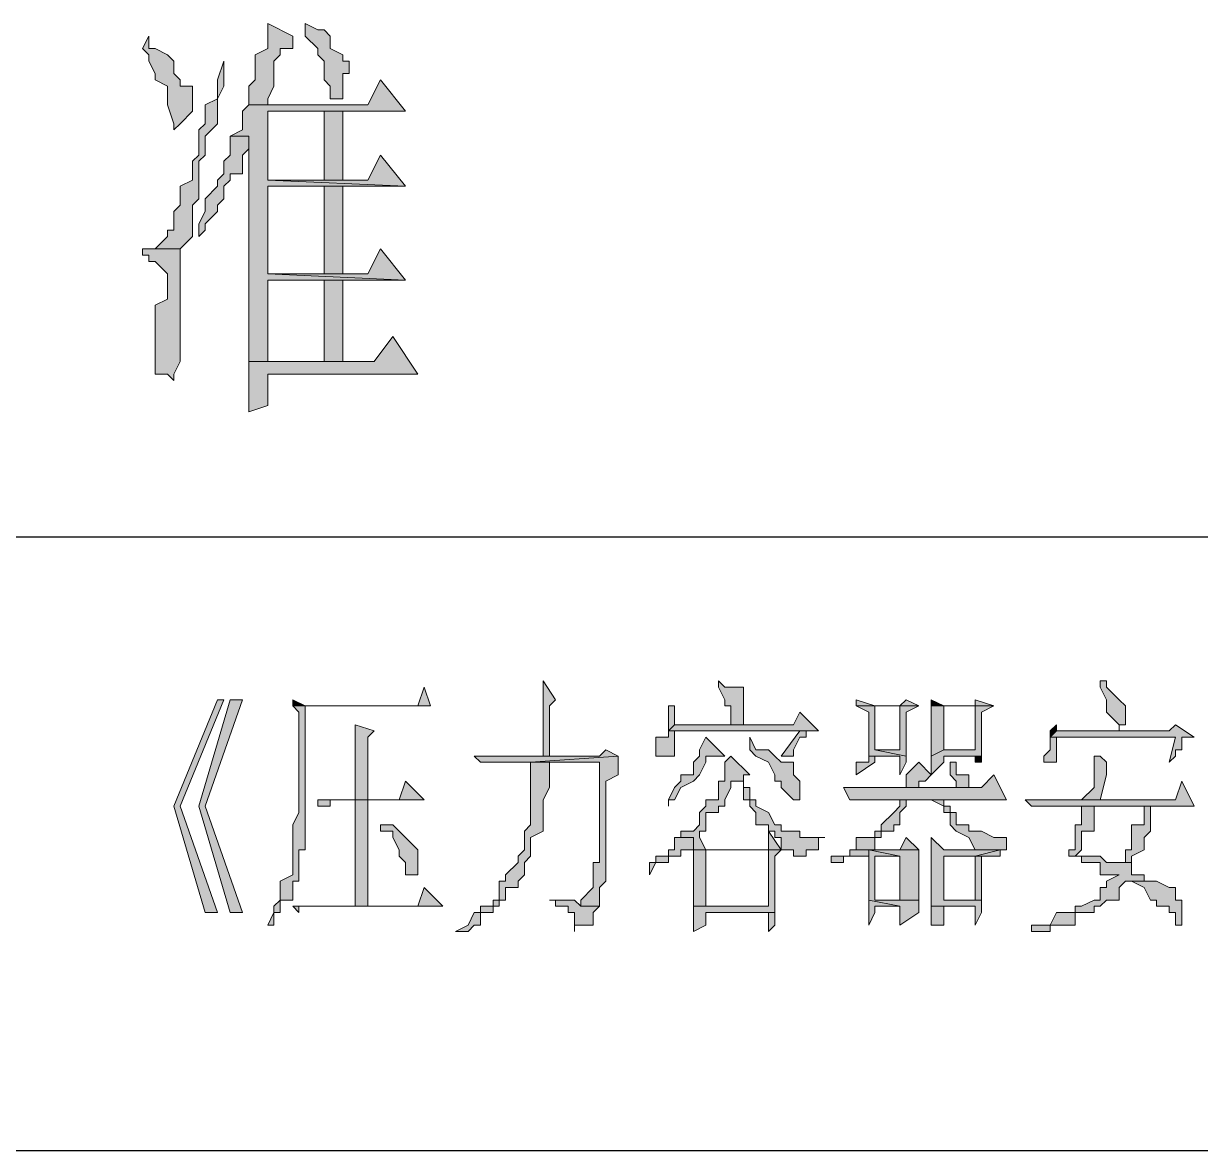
# Model space of a CAD drawing. Header units: millimetres. Extents: x 20 to 821, y 1 to 1134.
# Drawn here: x 705.78 to 739.62, y 1024.52 to 1056.92 of the extents above; entities that cross this region are included whole.
import ezdxf

# ---------------------------------------------------------------- set-up
doc = ezdxf.new("R2010")
doc.units = ezdxf.units.MM
doc.layers.add('1', color=7, linetype='Continuous')

msp = doc.modelspace()

# ---------------------------------------------------------------- hatches: boundary and pattern name
h = msp.add_hatch(color=0)
h.dxf.hatch_style = 2
h.paths.add_polyline_path([(712.8, 1056.921732), (712.8, 1056.201732), (712.44, 1056.021732), (712.44, 1055.301732), (712.26, 1055.121732), (712.26, 1054.581732), (712.8, 1054.581732), (712.8, 1054.761732), (712.98, 1055.121732), (712.98, 1055.841732), (713.16, 1056.021732), (713.16, 1056.201732), (713.52, 1056.201732), (713.52, 1056.561732)])
h = msp.add_hatch(color=0)
h.dxf.hatch_style = 2
h.paths.add_polyline_path([(713.88, 1056.921732), (713.88, 1056.561732), (714.24, 1056.201732), (714.24, 1056.021732), (714.42, 1055.841732), (714.42, 1055.301732), (714.6, 1055.121732), (714.6, 1054.761732), (714.96, 1054.761732), (714.96, 1055.481732), (715.14, 1055.481732), (715.14, 1055.841732), (714.96, 1055.841732), (714.96, 1056.021732), (714.6, 1056.201732), (714.6, 1056.561732), (714.42, 1056.741732), (714.24, 1056.741732)])
h = msp.add_hatch(color=0)
h.dxf.hatch_style = 2
h.paths.add_polyline_path([(709.38, 1056.561732), (709.2, 1056.201732), (709.38, 1056.021732), (709.38, 1055.841732), (709.56, 1055.481732), (709.56, 1055.301732), (709.92, 1055.121732), (709.92, 1054.581732), (710.1, 1054.041732), (710.1, 1053.861732), (710.28, 1054.041732), (710.64, 1054.401732), (710.64, 1055.121732), (710.28, 1055.121732), (710.28, 1055.301732), (710.1, 1055.481732), (710.1, 1055.841732), (709.92, 1056.021732), (709.56, 1056.201732), (709.38, 1056.201732)])
h = msp.add_hatch(color=0)
h.dxf.hatch_style = 2
h.paths.add_polyline_path([(711.54, 1055.841732), (711.36, 1055.301732), (711.36, 1054.761732), (711, 1054.581732), (711, 1054.041732), (710.82, 1053.861732), (710.82, 1053.141732), (710.64, 1052.961732), (710.64, 1052.421732), (710.28, 1052.241732), (710.28, 1051.701732), (710.1, 1051.521732), (710.1, 1050.981732), (709.92, 1050.981732), (709.92, 1050.801732), (709.56, 1050.441732), (709.38, 1050.441732), (710.28, 1050.441732), (710.64, 1050.801732), (710.64, 1051.701732), (710.82, 1051.881732), (710.82, 1052.961732), (711, 1053.141732), (711, 1053.681732), (711.36, 1054.041732), (711.36, 1054.761732), (711.54, 1055.121732)])
h = msp.add_hatch(color=0)
h.dxf.hatch_style = 2
h.paths.add_polyline_path([(716.04, 1055.301732), (715.68, 1054.581732), (712.26, 1054.581732), (712.08, 1054.401732), (712.08, 1053.861732), (711.72, 1053.681732), (712.26, 1053.681732), (712.26, 1048.101732), (712.26, 1047.201732), (714.96, 1047.201732), (712.8, 1047.201732), (712.8, 1049.541732), (716.76, 1049.541732), (712.8, 1049.721732), (712.8, 1052.241732), (714.42, 1052.241732), (716.76, 1052.241732), (712.8, 1052.421732), (712.8, 1054.401732), (714.42, 1054.401732), (716.76, 1054.401732)])
h = msp.add_hatch(color=0)
h.dxf.hatch_style = 2
h.paths.add_polyline_path([(714.42, 1052.421732), (714.96, 1052.421732), (714.96, 1054.401732), (714.42, 1054.401732)])
h = msp.add_hatch(color=0)
h.dxf.hatch_style = 2
h.paths.add_polyline_path([(711.72, 1053.681732), (711.72, 1053.141732), (711.54, 1052.961732), (711.54, 1052.601732), (711.36, 1052.421732), (711.36, 1052.241732), (711, 1051.881732), (711, 1051.521732), (710.82, 1051.161732), (710.82, 1050.801732), (711, 1050.981732), (711, 1051.161732), (711.36, 1051.521732), (711.36, 1051.701732), (711.54, 1051.881732), (711.54, 1052.241732), (711.72, 1052.421732), (711.72, 1052.601732), (712.08, 1052.601732), (712.08, 1053.141732), (712.26, 1053.321732), (712.26, 1053.681732)])
h = msp.add_hatch(color=0)
h.dxf.hatch_style = 2
h.paths.add_polyline_path([(716.04, 1053.141732), (715.68, 1052.421732), (712.8, 1052.421732), (716.76, 1052.241732)])
h = msp.add_hatch(color=0)
h.dxf.hatch_style = 2
h.paths.add_polyline_path([(714.42, 1049.721732), (714.96, 1049.721732), (714.96, 1052.241732), (714.42, 1052.241732)])
h = msp.add_hatch(color=0)
h.dxf.hatch_style = 2
h.paths.add_polyline_path([(709.2, 1050.441732), (709.2, 1050.261732), (709.38, 1050.261732), (709.38, 1050.081732), (709.56, 1050.081732), (709.92, 1049.721732), (709.92, 1049.001732), (709.56, 1048.821732), (709.56, 1046.841732), (709.92, 1046.841732), (710.1, 1046.661732), (710.1, 1046.841732), (710.28, 1047.201732), (710.28, 1047.561732), (710.28, 1047.921732), (710.28, 1050.441732), (709.38, 1050.441732)])
h = msp.add_hatch(color=0)
h.dxf.hatch_style = 2
h.paths.add_polyline_path([(716.04, 1050.441732), (715.68, 1049.721732), (712.8, 1049.721732), (716.76, 1049.541732)])
h = msp.add_hatch(color=0)
h.dxf.hatch_style = 2
h.paths.add_polyline_path([(714.96, 1049.541732), (714.42, 1049.541732), (714.42, 1047.201732), (712.8, 1047.201732), (714.96, 1047.201732)])
h = msp.add_hatch(color=0)
h.dxf.hatch_style = 2
h.paths.add_polyline_path([(716.4, 1047.921732), (715.86, 1047.201732), (712.26, 1047.201732), (712.26, 1046.841732), (712.26, 1045.761732), (712.8, 1045.941732), (712.8, 1046.841732), (717.12, 1046.841732)])
h = msp.add_hatch(color=0)
h.dxf.hatch_style = 2
h.paths.add_polyline_path([(720.72, 1038.021732), (720.72, 1035.861732), (720.9, 1035.861732), (720.9, 1037.301732), (721.08, 1037.481732)])
h = msp.add_hatch(color=0)
h.dxf.hatch_style = 2
h.paths.add_polyline_path([(725.76, 1038.021732), (725.76, 1037.841732), (725.94, 1037.481732), (725.94, 1037.301732), (726.12, 1037.301732), (726.12, 1036.761732), (726.48, 1036.761732), (726.48, 1037.841732), (726.12, 1037.841732), (725.94, 1037.841732)])
h = msp.add_hatch(color=0)
h.dxf.hatch_style = 2
h.paths.add_polyline_path([(736.74, 1038.021732), (736.74, 1037.841732), (736.92, 1037.481732), (736.92, 1037.121732), (737.28, 1036.761732), (737.28, 1036.581732), (737.28, 1036.761732), (737.46, 1036.761732), (737.46, 1037.121732), (737.46, 1037.301732), (737.28, 1037.481732), (736.92, 1037.841732), (736.92, 1038.021732)])
h = msp.add_hatch(color=0)
h.dxf.hatch_style = 2
h.paths.add_polyline_path([(717.3, 1037.841732), (717.12, 1037.301732), (713.52, 1037.301732), (713.7, 1037.121732), (713.7, 1034.241732), (713.52, 1033.881732), (713.52, 1032.441732), (713.16, 1032.261732), (713.16, 1031.721732), (712.98, 1031.541732), (712.98, 1031.361732), (712.8, 1031.001732), (712.98, 1031.001732), (712.98, 1031.361732), (713.16, 1031.361732), (713.16, 1031.541732), (713.16, 1031.721732), (713.52, 1031.721732), (713.52, 1032.261732), (713.7, 1032.261732), (713.7, 1033.161732), (713.88, 1033.161732), (713.88, 1037.301732), (717.48, 1037.301732)])
h = msp.add_hatch(color=0)
h.dxf.hatch_style = 2
h.paths.add_polyline_path([(711.36, 1037.481732), (710.1, 1034.421732), (711, 1031.361732), (711.36, 1031.361732), (710.28, 1034.421732), (711.54, 1037.481732)])
h = msp.add_hatch(color=0)
h.dxf.hatch_style = 2
h.paths.add_polyline_path([(711.72, 1037.481732), (710.82, 1034.421732), (711.72, 1031.361732), (712.08, 1031.361732), (711, 1034.421732), (712.08, 1037.481732)])
h = msp.add_hatch(color=0)
h.dxf.hatch_style = 2
h.paths.add_polyline_path([(713.52, 1037.481732), (713.52, 1037.301732), (713.88, 1037.301732)])
h = msp.add_hatch(color=0)
h.dxf.hatch_style = 2
h.paths.add_polyline_path([(724.5, 1037.301732), (724.32, 1037.301732), (724.32, 1037.121732), (724.32, 1036.581732), (724.5, 1036.761732)])
h = msp.add_hatch(color=0)
h.dxf.hatch_style = 2
h.paths.add_polyline_path([(731.16, 1037.481732), (730.98, 1037.301732), (729.72, 1037.301732), (730.08, 1037.121732), (730.08, 1035.861732), (730.98, 1035.861732), (730.98, 1035.321732), (731.16, 1035.681732), (731.16, 1035.861732), (730.26, 1036.041732), (730.26, 1037.301732), (730.98, 1037.301732), (731.52, 1037.301732)])
h = msp.add_hatch(color=0)
h.dxf.hatch_style = 2
h.paths.add_polyline_path([(729.72, 1037.481732), (729.72, 1037.301732), (730.26, 1037.301732)])
h = msp.add_hatch(color=0)
h.dxf.hatch_style = 2
h.paths.add_polyline_path([(731.52, 1037.301732), (730.98, 1037.301732), (730.98, 1036.041732), (730.26, 1036.041732), (731.16, 1035.861732), (731.16, 1037.121732)])
h = msp.add_hatch(color=0)
h.dxf.hatch_style = 2
h.paths.add_polyline_path([(733.14, 1037.481732), (733.14, 1037.301732), (732.24, 1037.301732), (731.88, 1037.301732), (731.88, 1037.121732), (731.88, 1035.861732), (732.24, 1036.041732), (732.24, 1037.301732), (733.14, 1037.301732), (733.68, 1037.301732)])
h = msp.add_hatch(color=0)
h.dxf.hatch_style = 2
h.paths.add_polyline_path([(731.88, 1037.481732), (731.88, 1037.301732), (732.24, 1037.301732)])
h = msp.add_hatch(color=0)
h.dxf.hatch_style = 2
h.paths.add_polyline_path([(733.68, 1037.301732), (733.14, 1037.301732), (733.14, 1036.041732), (732.24, 1036.041732), (731.88, 1035.861732), (731.88, 1035.321732), (732.24, 1035.681732), (732.24, 1035.861732), (733.14, 1035.861732), (733.32, 1035.861732), (733.32, 1036.041732), (733.32, 1037.121732)])
h = msp.add_hatch(color=0)
h.dxf.hatch_style = 2
h.paths.add_polyline_path([(728.1, 1037.121732), (727.92, 1036.761732), (724.5, 1036.761732), (724.32, 1036.581732), (728.64, 1036.581732)])
h = msp.add_hatch(color=0)
h.dxf.hatch_style = 2
h.paths.add_polyline_path([(715.32, 1036.761732), (715.32, 1034.601732), (715.68, 1034.601732), (715.68, 1036.401732), (715.86, 1036.581732)])
h = msp.add_hatch(color=0)
h.dxf.hatch_style = 2
h.paths.add_polyline_path([(724.32, 1036.581732), (724.32, 1036.401732), (723.96, 1036.401732), (723.96, 1035.861732), (724.32, 1035.861732), (724.5, 1035.861732), (724.5, 1036.041732), (724.5, 1036.581732), (728.1, 1036.581732)])
h = msp.add_hatch(color=0)
h.dxf.hatch_style = 2
h.paths.add_polyline_path([(728.1, 1036.581732), (727.56, 1035.861732), (727.92, 1035.861732), (727.92, 1036.041732), (728.1, 1036.401732), (728.28, 1036.401732), (728.28, 1036.581732), (728.64, 1036.581732)])
h = msp.add_hatch(color=0)
h.dxf.hatch_style = 2
h.paths.add_polyline_path([(738.9, 1036.761732), (738.72, 1036.581732), (735.48, 1036.581732), (735.3, 1036.401732), (738.9, 1036.401732), (738.72, 1035.681732), (738.9, 1035.861732), (738.9, 1036.041732), (739.08, 1036.041732), (739.08, 1036.401732), (739.44, 1036.401732)])
h = msp.add_hatch(color=0)
h.dxf.hatch_style = 2
h.paths.add_polyline_path([(735.48, 1036.761732), (735.3, 1036.581732), (735.3, 1036.401732), (735.48, 1036.581732)])
h = msp.add_hatch(color=0)
h.dxf.hatch_style = 2
h.paths.add_polyline_path([(725.4, 1036.401732), (725.22, 1036.041732), (725.22, 1035.861732), (725.04, 1035.681732), (725.04, 1035.321732), (724.68, 1035.321732), (724.68, 1035.141732), (724.5, 1034.961732), (724.32, 1034.601732), (724.32, 1034.421732), (724.32, 1034.601732), (724.5, 1034.601732), (724.68, 1034.961732), (725.04, 1035.141732), (725.22, 1035.321732), (725.4, 1035.681732), (725.4, 1035.861732), (725.76, 1035.861732), (725.94, 1035.861732)])
h = msp.add_hatch(color=0)
h.dxf.hatch_style = 2
h.paths.add_polyline_path([(726.66, 1036.401732), (726.66, 1036.041732), (726.84, 1035.861732), (727.2, 1035.681732), (727.38, 1035.321732), (727.38, 1035.141732), (727.56, 1035.141732), (727.56, 1034.961732), (727.92, 1034.601732), (728.1, 1034.601732), (728.1, 1034.961732), (728.1, 1035.141732), (727.92, 1035.321732), (727.92, 1035.681732), (727.56, 1035.681732), (727.38, 1035.861732), (727.2, 1036.041732), (726.84, 1036.041732)])
h = msp.add_hatch(color=0)
h.dxf.hatch_style = 2
h.paths.add_polyline_path([(735.3, 1036.401732), (735.3, 1036.041732), (735.12, 1035.861732), (735.12, 1035.681732), (735.3, 1035.681732), (735.48, 1035.681732), (735.48, 1035.861732), (735.48, 1036.401732), (738.9, 1036.401732)])
h = msp.add_hatch(color=0)
h.dxf.hatch_style = 2
h.paths.add_polyline_path([(722.52, 1036.041732), (722.34, 1035.861732), (718.74, 1035.861732), (718.92, 1035.681732), (720.36, 1035.681732), (722.88, 1035.861732)])
h = msp.add_hatch(color=0)
h.dxf.hatch_style = 2
h.paths.add_polyline_path([(722.88, 1035.861732), (720.36, 1035.681732), (722.34, 1035.681732), (722.34, 1035.321732), (722.34, 1032.801732), (722.16, 1032.801732), (722.16, 1032.081732), (721.8, 1031.721732), (721.8, 1031.541732), (722.34, 1031.541732), (722.34, 1032.081732), (722.52, 1032.261732), (722.52, 1035.141732), (722.88, 1035.321732)])
h = msp.add_hatch(color=0)
h.dxf.hatch_style = 2
h.paths.add_polyline_path([(726.12, 1035.861732), (725.94, 1035.681732), (725.94, 1035.141732), (725.76, 1035.141732), (725.76, 1034.601732), (725.4, 1034.601732), (725.4, 1034.421732), (725.22, 1034.241732), (725.22, 1033.881732), (725.04, 1033.701732), (724.68, 1033.701732), (724.68, 1033.521732), (725.04, 1033.521732), (725.04, 1033.161732), (725.4, 1033.161732), (725.22, 1033.521732), (725.22, 1033.701732), (725.4, 1033.701732), (725.4, 1033.881732), (725.4, 1034.241732), (725.76, 1034.241732), (725.76, 1034.421732), (725.94, 1034.421732), (725.94, 1034.601732), (726.12, 1034.961732), (726.12, 1035.141732), (726.48, 1035.141732), (726.48, 1035.321732), (726.66, 1035.321732)])
h = msp.add_hatch(color=0)
h.dxf.hatch_style = 2
h.paths.add_polyline_path([(730.08, 1035.861732), (730.08, 1035.681732), (729.72, 1035.681732), (729.72, 1035.321732), (730.26, 1035.681732), (730.26, 1035.861732), (730.98, 1035.861732)])
h = msp.add_hatch(color=0)
h.dxf.hatch_style = 2
h.paths.add_polyline_path([(733.32, 1035.861732), (733.14, 1035.861732), (733.14, 1035.681732), (733.32, 1035.681732)])
h = msp.add_hatch(color=0)
h.dxf.hatch_style = 2
h.paths.add_polyline_path([(736.74, 1035.861732), (736.56, 1035.861732), (736.56, 1035.681732), (736.56, 1034.961732), (736.2, 1034.601732), (736.74, 1034.601732), (736.92, 1035.321732), (736.92, 1035.681732)])
h = msp.add_hatch(color=0)
h.dxf.hatch_style = 2
h.paths.add_polyline_path([(720.36, 1035.681732), (720.36, 1033.881732), (720.18, 1033.701732), (720.18, 1033.161732), (720, 1032.981732), (720, 1032.801732), (719.64, 1032.441732), (719.64, 1032.261732), (719.46, 1032.261732), (719.46, 1031.721732), (719.28, 1031.721732), (719.28, 1031.541732), (718.92, 1031.541732), (718.92, 1031.361732), (718.74, 1031.361732), (718.56, 1031.001732), (718.2, 1030.821732), (718.56, 1030.821732), (718.74, 1031.001732), (718.92, 1031.001732), (718.92, 1031.361732), (719.28, 1031.361732), (719.28, 1031.541732), (719.46, 1031.541732), (719.46, 1031.721732), (719.64, 1031.721732), (719.64, 1032.081732), (720, 1032.081732), (720, 1032.261732), (720.18, 1032.441732), (720.18, 1032.801732), (720.36, 1032.981732), (720.36, 1033.521732), (720.72, 1033.701732), (720.72, 1034.601732), (720.9, 1034.961732), (720.9, 1035.681732), (722.34, 1035.681732)])
h = msp.add_hatch(color=0)
h.dxf.hatch_style = 2
h.paths.add_polyline_path([(731.52, 1035.681732), (731.16, 1035.321732), (731.16, 1034.961732), (730.98, 1034.961732), (731.52, 1034.961732), (731.52, 1035.141732), (731.7, 1035.141732), (731.88, 1035.321732)])
h = msp.add_hatch(color=0)
h.dxf.hatch_style = 2
h.paths.add_polyline_path([(732.42, 1035.681732), (732.42, 1035.321732), (732.6, 1035.141732), (732.6, 1034.961732), (732.96, 1034.961732), (732.96, 1035.321732), (732.6, 1035.321732), (732.6, 1035.681732)])
h = msp.add_hatch(color=0)
h.dxf.hatch_style = 2
h.paths.add_polyline_path([(733.68, 1035.321732), (733.32, 1034.961732), (729.36, 1034.961732), (729.54, 1034.601732), (734.04, 1034.601732)])
h = msp.add_hatch(color=0)
h.dxf.hatch_style = 2
h.paths.add_polyline_path([(716.76, 1035.141732), (716.58, 1034.601732), (714.24, 1034.601732), (714.24, 1034.421732), (714.6, 1034.421732), (714.6, 1034.601732), (717.3, 1034.601732)])
h = msp.add_hatch(color=0)
h.dxf.hatch_style = 2
h.paths.add_polyline_path([(726.48, 1035.141732), (726.12, 1035.141732), (726.48, 1035.141732), (726.48, 1034.601732), (726.66, 1034.601732), (726.66, 1034.421732), (726.84, 1034.241732), (726.84, 1033.881732), (727.2, 1033.881732), (727.2, 1033.701732), (727.38, 1033.701732), (727.38, 1033.521732), (727.56, 1033.521732), (727.56, 1033.161732), (727.92, 1033.161732), (727.92, 1032.981732), (728.1, 1032.981732), (728.28, 1032.981732), (728.28, 1033.161732), (728.64, 1033.161732), (728.64, 1033.521732), (728.82, 1033.521732), (728.64, 1033.521732), (728.1, 1033.521732), (728.1, 1033.701732), (727.56, 1033.701732), (727.56, 1033.881732), (727.38, 1033.881732), (727.2, 1034.241732), (726.84, 1034.421732), (726.84, 1034.601732), (726.66, 1034.601732), (726.66, 1034.961732), (726.48, 1034.961732)])
h = msp.add_hatch(color=0)
h.dxf.hatch_style = 2
h.paths.add_polyline_path([(739.08, 1035.141732), (738.9, 1034.601732), (734.58, 1034.601732), (734.76, 1034.421732), (739.44, 1034.421732)])
h = msp.add_hatch(color=0)
h.dxf.hatch_style = 2
h.paths.add_polyline_path([(715.32, 1031.541732), (715.68, 1031.541732), (715.68, 1034.601732), (715.32, 1034.601732)])
h = msp.add_hatch(color=0)
h.dxf.hatch_style = 2
h.paths.add_polyline_path([(730.98, 1034.601732), (730.98, 1034.421732), (730.8, 1034.241732), (730.44, 1033.881732), (730.44, 1033.701732), (730.26, 1033.701732), (730.26, 1033.521732), (730.08, 1033.521732), (729.72, 1033.521732), (729.72, 1033.161732), (730.26, 1033.161732), (730.26, 1033.521732), (730.44, 1033.521732), (730.44, 1033.701732), (730.8, 1033.701732), (730.8, 1033.881732), (730.98, 1033.881732), (730.98, 1034.241732), (731.16, 1034.421732), (731.16, 1034.601732), (731.52, 1034.601732), (731.88, 1034.601732)])
h = msp.add_hatch(color=0)
h.dxf.hatch_style = 2
h.paths.add_polyline_path([(732.24, 1034.601732), (730.98, 1034.601732), (731.88, 1034.601732), (732.24, 1034.421732), (732.24, 1034.241732), (732.42, 1034.241732), (732.42, 1033.881732), (732.6, 1033.701732), (732.96, 1033.521732), (733.14, 1033.161732), (732.24, 1033.161732), (733.86, 1033.161732), (734.04, 1033.161732), (734.04, 1033.521732), (733.68, 1033.521732), (733.32, 1033.701732), (732.96, 1033.701732), (732.96, 1033.881732), (732.6, 1033.881732), (732.6, 1034.241732), (732.42, 1034.241732), (732.42, 1034.421732), (732.24, 1034.421732)])
h = msp.add_hatch(color=0)
h.dxf.hatch_style = 2
h.paths.add_polyline_path([(736.2, 1034.421732), (736.2, 1033.881732), (736.02, 1033.881732), (736.02, 1033.161732), (735.84, 1033.161732), (735.84, 1032.981732), (736.02, 1032.981732), (736.2, 1032.981732), (736.2, 1032.801732), (736.74, 1032.801732), (736.74, 1032.441732), (737.28, 1032.441732), (736.92, 1032.261732), (736.92, 1032.081732), (736.74, 1032.081732), (736.74, 1031.721732), (736.56, 1031.721732), (736.2, 1031.541732), (736.02, 1031.541732), (736.02, 1031.361732), (735.48, 1031.361732), (735.3, 1031.001732), (734.76, 1031.001732), (734.76, 1030.821732), (735.3, 1030.821732), (735.3, 1031.001732), (736.02, 1031.001732), (736.02, 1031.361732), (736.56, 1031.361732), (736.56, 1031.541732), (736.74, 1031.541732), (736.92, 1031.721732), (737.28, 1031.721732), (737.28, 1032.081732), (737.46, 1032.261732), (738.18, 1032.261732), (738, 1032.261732), (738, 1032.441732), (737.64, 1032.441732), (737.64, 1032.801732), (737.28, 1032.801732), (736.92, 1032.801732), (736.74, 1032.981732), (736.02, 1032.981732), (736.2, 1033.161732), (736.2, 1033.701732), (736.56, 1033.701732), (736.56, 1034.421732), (736.74, 1034.421732), (738, 1034.421732)])
h = msp.add_hatch(color=0)
h.dxf.hatch_style = 2
h.paths.add_polyline_path([(738.36, 1034.421732), (736.2, 1034.421732), (738, 1034.421732), (738, 1033.881732), (737.64, 1033.881732), (737.64, 1033.161732), (737.46, 1033.161732), (737.46, 1032.801732), (737.28, 1032.801732), (737.64, 1032.801732), (737.64, 1032.981732), (738, 1033.161732), (738, 1033.521732), (738.18, 1033.701732), (738.18, 1033.881732), (738.18, 1034.241732), (738.18, 1034.421732)])
h = msp.add_hatch(color=0)
h.dxf.hatch_style = 2
h.paths.add_polyline_path([(716.04, 1033.881732), (716.04, 1033.701732), (716.4, 1033.701732), (716.4, 1033.521732), (716.58, 1033.161732), (716.58, 1032.981732), (716.76, 1032.801732), (716.76, 1032.441732), (717.12, 1032.441732), (717.12, 1033.161732), (716.76, 1033.521732), (716.58, 1033.701732), (716.4, 1033.881732)])
h = msp.add_hatch(color=0)
h.dxf.hatch_style = 2
h.paths.add_polyline_path([(724.68, 1033.521732), (724.5, 1033.521732), (724.5, 1033.161732), (724.32, 1033.161732), (724.32, 1032.981732), (723.96, 1032.981732), (723.96, 1032.801732), (723.78, 1032.801732), (723.78, 1032.441732), (723.96, 1032.801732), (724.32, 1032.801732), (724.32, 1032.981732), (724.68, 1032.981732), (724.68, 1033.161732), (725.04, 1033.161732), (725.04, 1033.521732)])
h = msp.add_hatch(color=0)
h.dxf.hatch_style = 2
h.paths.add_polyline_path([(727.2, 1033.701732), (727.2, 1033.161732), (725.4, 1033.161732), (725.04, 1033.161732), (725.04, 1032.981732), (725.04, 1031.541732), (725.4, 1031.541732), (725.4, 1033.161732), (727.2, 1033.161732), (727.56, 1033.161732)])
h = msp.add_hatch(color=0)
h.dxf.hatch_style = 2
h.paths.add_polyline_path([(731.16, 1033.521732), (730.98, 1033.161732), (729.54, 1033.161732), (729.54, 1032.981732), (729, 1032.981732), (729, 1032.801732), (729.36, 1032.801732), (729.36, 1032.981732), (730.08, 1032.981732), (730.08, 1033.161732), (731.52, 1033.161732)])
h = msp.add_hatch(color=0)
h.dxf.hatch_style = 2
h.paths.add_polyline_path([(731.88, 1033.521732), (731.88, 1031.541732), (733.14, 1031.541732), (733.14, 1031.001732), (733.32, 1031.361732), (733.32, 1031.721732), (732.24, 1031.721732), (732.24, 1032.981732), (733.14, 1032.981732), (733.86, 1033.161732), (732.24, 1033.161732)])
h = msp.add_hatch(color=0)
h.dxf.hatch_style = 2
h.paths.add_polyline_path([(727.56, 1033.161732), (727.2, 1033.161732), (727.2, 1031.541732), (725.04, 1031.541732), (725.04, 1031.361732), (725.04, 1030.821732), (725.4, 1031.001732), (725.4, 1031.361732), (727.2, 1031.361732), (727.38, 1031.361732), (727.38, 1031.541732), (727.38, 1032.981732)])
h = msp.add_hatch(color=0)
h.dxf.hatch_style = 2
h.paths.add_polyline_path([(730.08, 1033.161732), (730.08, 1031.721732), (730.98, 1031.541732), (730.98, 1031.001732), (731.52, 1031.361732), (731.52, 1031.721732), (730.26, 1031.721732), (730.26, 1032.981732), (730.98, 1032.981732)])
h = msp.add_hatch(color=0)
h.dxf.hatch_style = 2
h.paths.add_polyline_path([(731.52, 1033.161732), (730.08, 1033.161732), (730.98, 1032.981732), (730.98, 1031.721732), (730.26, 1031.721732), (731.52, 1031.721732), (731.52, 1032.081732)])
h = msp.add_hatch(color=0)
h.dxf.hatch_style = 2
h.paths.add_polyline_path([(733.86, 1033.161732), (733.14, 1032.981732), (733.86, 1032.981732)])
h = msp.add_hatch(color=0)
h.dxf.hatch_style = 2
h.paths.add_polyline_path([(733.14, 1032.981732), (733.14, 1031.721732), (732.24, 1031.721732), (733.32, 1031.721732), (733.32, 1032.081732), (733.32, 1032.981732)])
h = msp.add_hatch(color=0)
h.dxf.hatch_style = 2
h.paths.add_polyline_path([(738.18, 1032.261732), (737.46, 1032.261732), (737.64, 1032.261732), (738, 1032.081732), (738.18, 1031.721732), (738.36, 1031.721732), (738.36, 1031.541732), (738.72, 1031.541732), (738.72, 1031.361732), (738.9, 1031.361732), (738.9, 1031.001732), (739.08, 1031.001732), (739.08, 1031.361732), (739.08, 1031.721732), (738.9, 1031.721732), (738.9, 1032.081732), (738.72, 1032.081732), (738.36, 1032.261732)])
h = msp.add_hatch(color=0)
h.dxf.hatch_style = 2
h.paths.add_polyline_path([(717.3, 1032.081732), (717.12, 1031.541732), (713.52, 1031.541732), (713.7, 1031.361732), (713.7, 1031.541732), (713.88, 1031.541732), (717.84, 1031.541732)])
h = msp.add_hatch(color=0)
h.dxf.hatch_style = 2
h.paths.add_polyline_path([(720.9, 1031.721732), (721.08, 1031.721732), (721.08, 1031.541732), (721.44, 1031.541732), (721.44, 1031.361732), (721.62, 1031.361732), (721.62, 1031.001732), (721.62, 1030.821732), (721.62, 1031.001732), (722.16, 1031.001732), (722.16, 1031.361732), (722.34, 1031.541732), (721.8, 1031.541732), (721.62, 1031.721732), (721.44, 1031.721732)])
h = msp.add_hatch(color=0)
h.dxf.hatch_style = 2
h.paths.add_polyline_path([(730.08, 1031.721732), (730.08, 1031.001732), (730.26, 1031.361732), (730.26, 1031.541732), (730.98, 1031.541732)])
h = msp.add_hatch(color=0)
h.dxf.hatch_style = 2
h.paths.add_polyline_path([(731.88, 1031.541732), (731.88, 1031.001732), (732.24, 1031.001732), (732.24, 1031.541732), (733.14, 1031.541732)])
h = msp.add_hatch(color=0)
h.dxf.hatch_style = 2
h.paths.add_polyline_path([(727.38, 1031.361732), (727.2, 1031.361732), (727.2, 1030.821732), (727.38, 1031.001732)])

# ---------------------------------------------------------------- linework, layer by layer
at = {"layer": '1', "color": 0, "lineweight": 5}
for points in [[(712.8, 1056.921732), (712.8, 1056.201732), (712.44, 1056.021732), (712.44, 1055.301732), (712.26, 1055.121732), (712.26, 1054.581732), (712.8, 1054.581732), (712.8, 1054.761732), (712.98, 1055.121732), (712.98, 1055.841732), (713.16, 1056.021732), (713.16, 1056.201732), (713.52, 1056.201732), (713.52, 1056.561732), (712.8, 1056.921732)], [(713.88, 1056.921732), (713.88, 1056.561732), (714.24, 1056.201732), (714.24, 1056.021732), (714.42, 1055.841732), (714.42, 1055.301732), (714.6, 1055.121732), (714.6, 1054.761732), (714.96, 1054.761732), (714.96, 1055.481732), (715.14, 1055.481732), (715.14, 1055.841732), (714.96, 1055.841732), (714.96, 1056.021732), (714.6, 1056.201732), (714.6, 1056.561732), (714.42, 1056.741732), (714.24, 1056.741732), (713.88, 1056.921732)], [(709.38, 1056.561732), (709.2, 1056.201732), (709.38, 1056.021732), (709.38, 1055.841732), (709.56, 1055.481732), (709.56, 1055.301732), (709.92, 1055.121732), (709.92, 1054.581732), (710.1, 1054.041732), (710.1, 1053.861732), (710.28, 1054.041732), (710.64, 1054.401732), (710.64, 1055.121732), (710.28, 1055.121732), (710.28, 1055.301732), (710.1, 1055.481732), (710.1, 1055.841732), (709.92, 1056.021732), (709.56, 1056.201732), (709.38, 1056.201732), (709.38, 1056.561732)], [(711.54, 1055.841732), (711.36, 1055.301732), (711.36, 1054.761732), (711, 1054.581732), (711, 1054.041732), (710.82, 1053.861732), (710.82, 1053.141732), (710.64, 1052.961732), (710.64, 1052.421732), (710.28, 1052.241732), (710.28, 1051.701732), (710.1, 1051.521732), (710.1, 1050.981732), (709.92, 1050.981732), (709.92, 1050.801732), (709.56, 1050.441732), (709.38, 1050.441732), (710.28, 1050.441732), (710.28, 1050.441732), (710.64, 1050.801732), (710.64, 1051.701732), (710.82, 1051.881732), (710.82, 1052.961732), (711, 1053.141732), (711, 1053.681732), (711.36, 1054.041732), (711.36, 1054.761732), (711.54, 1055.121732), (711.54, 1055.841732)], [(716.04, 1055.301732), (715.68, 1054.581732), (712.26, 1054.581732), (712.08, 1054.401732), (712.08, 1053.861732), (711.72, 1053.681732), (712.26, 1053.681732), (712.26, 1048.101732), (712.26, 1047.201732), (714.96, 1047.201732), (712.8, 1047.201732), (712.8, 1049.541732), (716.76, 1049.541732), (712.8, 1049.721732), (712.8, 1052.241732), (714.42, 1052.241732), (716.76, 1052.241732), (712.8, 1052.421732), (712.8, 1054.401732), (714.42, 1054.401732), (716.76, 1054.401732), (716.04, 1055.301732)], [(714.42, 1052.421732), (714.96, 1052.421732), (714.96, 1054.401732), (714.42, 1054.401732), (714.42, 1052.421732)], [(711.72, 1053.681732), (711.72, 1053.141732), (711.54, 1052.961732), (711.54, 1052.601732), (711.36, 1052.421732), (711.36, 1052.241732), (711, 1051.881732), (711, 1051.521732), (710.82, 1051.161732), (710.82, 1050.801732), (711, 1050.981732), (711, 1051.161732), (711.36, 1051.521732), (711.36, 1051.701732), (711.54, 1051.881732), (711.54, 1052.241732), (711.72, 1052.421732), (711.72, 1052.601732), (712.08, 1052.601732), (712.08, 1053.141732), (712.26, 1053.321732), (712.26, 1053.681732), (711.72, 1053.681732)], [(716.04, 1053.141732), (715.68, 1052.421732), (712.8, 1052.421732), (716.76, 1052.241732), (716.04, 1053.141732)], [(714.42, 1049.721732), (714.96, 1049.721732), (714.96, 1052.241732), (714.42, 1052.241732), (714.42, 1049.721732)], [(709.2, 1050.441732), (709.2, 1050.261732), (709.38, 1050.261732), (709.38, 1050.081732), (709.56, 1050.081732), (709.92, 1049.721732), (709.92, 1049.001732), (709.56, 1048.821732), (709.56, 1046.841732), (709.92, 1046.841732), (710.1, 1046.661732), (710.1, 1046.841732), (710.28, 1047.201732), (710.28, 1047.561732), (710.28, 1047.921732), (710.28, 1050.441732), (709.38, 1050.441732), (709.2, 1050.441732)], [(716.04, 1050.441732), (715.68, 1049.721732), (712.8, 1049.721732), (716.76, 1049.541732), (716.04, 1050.441732)], [(714.96, 1049.541732), (714.42, 1049.541732), (714.42, 1047.201732), (712.8, 1047.201732), (714.96, 1047.201732), (714.96, 1049.541732)], [(716.4, 1047.921732), (715.86, 1047.201732), (712.26, 1047.201732), (712.26, 1046.841732), (712.26, 1045.761732), (712.8, 1045.941732), (712.8, 1046.841732), (717.12, 1046.841732), (716.4, 1047.921732)], [(720.72, 1038.021732), (720.72, 1035.861732), (720.9, 1035.861732), (720.9, 1037.301732), (721.08, 1037.481732), (720.72, 1038.021732)], [(725.76, 1038.021732), (725.76, 1037.841732), (725.94, 1037.481732), (725.94, 1037.301732), (726.12, 1037.301732), (726.12, 1036.761732), (726.48, 1036.761732), (726.48, 1037.841732), (726.12, 1037.841732), (725.94, 1037.841732), (725.76, 1038.021732)], [(736.74, 1038.021732), (736.74, 1037.841732), (736.92, 1037.481732), (736.92, 1037.121732), (737.28, 1036.761732), (737.28, 1036.581732), (737.28, 1036.761732), (737.46, 1036.761732), (737.46, 1037.121732), (737.46, 1037.301732), (737.28, 1037.481732), (736.92, 1037.841732), (736.92, 1038.021732), (736.74, 1038.021732)], [(717.3, 1037.841732), (717.12, 1037.301732), (713.52, 1037.301732), (713.7, 1037.121732), (713.7, 1034.241732), (713.52, 1033.881732), (713.52, 1032.441732), (713.16, 1032.261732), (713.16, 1031.721732), (713.16, 1031.721732), (712.98, 1031.541732), (712.98, 1031.361732), (712.8, 1031.001732), (712.98, 1031.001732), (712.98, 1031.361732), (713.16, 1031.361732), (713.16, 1031.541732), (713.16, 1031.721732), (713.52, 1031.721732), (713.52, 1032.261732), (713.7, 1032.261732), (713.7, 1033.161732), (713.88, 1033.161732), (713.88, 1037.301732), (717.48, 1037.301732), (717.3, 1037.841732)], [(711.36, 1037.481732), (710.1, 1034.421732), (711, 1031.361732), (711.36, 1031.361732), (710.28, 1034.421732), (711.54, 1037.481732), (711.36, 1037.481732)], [(711.72, 1037.481732), (710.82, 1034.421732), (711.72, 1031.361732), (712.08, 1031.361732), (711, 1034.421732), (712.08, 1037.481732), (711.72, 1037.481732)], [(713.52, 1037.481732), (713.52, 1037.301732), (713.88, 1037.301732), (713.52, 1037.481732)], [(724.5, 1037.301732), (724.32, 1037.301732), (724.32, 1037.121732), (724.32, 1036.581732), (724.5, 1036.761732), (724.5, 1037.301732)], [(731.16, 1037.481732), (730.98, 1037.301732), (729.72, 1037.301732), (730.08, 1037.121732), (730.08, 1035.861732), (730.98, 1035.861732), (730.98, 1035.321732), (731.16, 1035.681732), (731.16, 1035.861732), (730.26, 1036.041732), (730.26, 1037.301732), (730.98, 1037.301732), (731.52, 1037.301732), (731.16, 1037.481732)], [(729.72, 1037.481732), (729.72, 1037.301732), (730.26, 1037.301732), (729.72, 1037.481732)], [(731.52, 1037.301732), (730.98, 1037.301732), (730.98, 1036.041732), (730.26, 1036.041732), (731.16, 1035.861732), (731.16, 1037.121732), (731.52, 1037.301732)], [(733.14, 1037.481732), (733.14, 1037.301732), (732.24, 1037.301732), (731.88, 1037.301732), (731.88, 1037.121732), (731.88, 1035.861732), (732.24, 1036.041732), (732.24, 1037.301732), (733.14, 1037.301732), (733.68, 1037.301732), (733.14, 1037.481732)], [(731.88, 1037.481732), (731.88, 1037.301732), (732.24, 1037.301732), (731.88, 1037.481732)], [(733.68, 1037.301732), (733.14, 1037.301732), (733.14, 1036.041732), (732.24, 1036.041732), (731.88, 1035.861732), (731.88, 1035.321732), (732.24, 1035.681732), (732.24, 1035.861732), (733.14, 1035.861732), (733.32, 1035.861732), (733.32, 1036.041732), (733.32, 1037.121732), (733.68, 1037.301732)], [(728.1, 1037.121732), (727.92, 1036.761732), (724.5, 1036.761732), (724.32, 1036.581732), (728.64, 1036.581732), (728.1, 1037.121732)], [(715.32, 1036.761732), (715.32, 1034.601732), (715.68, 1034.601732), (715.68, 1036.401732), (715.86, 1036.581732), (715.32, 1036.761732)], [(724.32, 1036.581732), (724.32, 1036.401732), (723.96, 1036.401732), (723.96, 1035.861732), (724.32, 1035.861732), (724.5, 1035.861732), (724.5, 1036.041732), (724.5, 1036.581732), (728.1, 1036.581732), (724.32, 1036.581732)], [(728.1, 1036.581732), (727.56, 1035.861732), (727.92, 1035.861732), (727.92, 1036.041732), (728.1, 1036.401732), (728.28, 1036.401732), (728.28, 1036.581732), (728.64, 1036.581732), (728.1, 1036.581732)], [(738.9, 1036.761732), (738.72, 1036.581732), (735.48, 1036.581732), (735.3, 1036.401732), (738.9, 1036.401732), (738.72, 1035.681732), (738.9, 1035.861732), (738.9, 1036.041732), (739.08, 1036.041732), (739.08, 1036.401732), (739.44, 1036.401732), (738.9, 1036.761732)], [(735.48, 1036.761732), (735.3, 1036.581732), (735.3, 1036.401732), (735.48, 1036.581732), (735.48, 1036.761732)], [(725.4, 1036.401732), (725.22, 1036.041732), (725.22, 1035.861732), (725.04, 1035.681732), (725.04, 1035.321732), (724.68, 1035.321732), (724.68, 1035.141732), (724.5, 1034.961732), (724.32, 1034.601732), (724.32, 1034.421732), (724.32, 1034.601732), (724.5, 1034.601732), (724.68, 1034.961732), (725.04, 1035.141732), (725.22, 1035.321732), (725.22, 1035.321732), (725.4, 1035.681732), (725.4, 1035.861732), (725.76, 1035.861732), (725.94, 1035.861732), (725.4, 1036.401732)], [(726.66, 1036.401732), (726.66, 1036.041732), (726.84, 1035.861732), (727.2, 1035.681732), (727.38, 1035.321732), (727.38, 1035.141732), (727.56, 1035.141732), (727.56, 1034.961732), (727.92, 1034.601732), (728.1, 1034.601732), (728.1, 1034.961732), (728.1, 1035.141732), (727.92, 1035.321732), (727.92, 1035.681732), (727.92, 1035.681732), (727.56, 1035.681732), (727.38, 1035.861732), (727.2, 1036.041732), (726.84, 1036.041732), (726.66, 1036.401732)], [(735.3, 1036.401732), (735.3, 1036.041732), (735.12, 1035.861732), (735.12, 1035.681732), (735.3, 1035.681732), (735.48, 1035.681732), (735.48, 1035.861732), (735.48, 1036.401732), (738.9, 1036.401732), (735.3, 1036.401732)], [(722.52, 1036.041732), (722.34, 1035.861732), (718.74, 1035.861732), (718.92, 1035.681732), (720.36, 1035.681732), (722.88, 1035.861732), (722.52, 1036.041732)], [(722.88, 1035.861732), (720.36, 1035.681732), (722.34, 1035.681732), (722.34, 1035.321732), (722.34, 1032.801732), (722.16, 1032.801732), (722.16, 1032.081732), (721.8, 1031.721732), (721.8, 1031.541732), (722.34, 1031.541732), (722.34, 1032.081732), (722.52, 1032.261732), (722.52, 1035.141732), (722.88, 1035.321732), (722.88, 1035.861732)], [(726.12, 1035.861732), (725.94, 1035.681732), (725.94, 1035.141732), (725.76, 1035.141732), (725.76, 1034.601732), (725.4, 1034.601732), (725.4, 1034.421732), (725.22, 1034.241732), (725.22, 1033.881732), (725.04, 1033.701732), (724.68, 1033.701732), (724.68, 1033.521732), (725.04, 1033.521732), (725.04, 1033.161732), (725.4, 1033.161732), (725.22, 1033.521732), (725.22, 1033.701732), (725.4, 1033.701732), (725.4, 1033.881732), (725.4, 1034.241732), (725.76, 1034.241732), (725.76, 1034.421732), (725.94, 1034.421732), (725.94, 1034.601732), (726.12, 1034.961732), (726.12, 1035.141732), (726.48, 1035.141732), (726.48, 1035.321732), (726.66, 1035.321732), (726.12, 1035.861732)], [(730.08, 1035.861732), (730.08, 1035.681732), (729.72, 1035.681732), (729.72, 1035.321732), (730.26, 1035.681732), (730.26, 1035.861732), (730.98, 1035.861732), (730.08, 1035.861732)], [(733.32, 1035.861732), (733.14, 1035.861732), (733.14, 1035.681732), (733.32, 1035.681732), (733.32, 1035.861732)], [(736.74, 1035.861732), (736.56, 1035.861732), (736.56, 1035.681732), (736.56, 1034.961732), (736.2, 1034.601732), (736.74, 1034.601732), (736.92, 1035.321732), (736.92, 1035.681732), (736.74, 1035.861732)], [(720.36, 1035.681732), (720.36, 1033.881732), (720.18, 1033.701732), (720.18, 1033.161732), (720, 1032.981732), (720, 1032.801732), (719.64, 1032.441732), (719.64, 1032.261732), (719.46, 1032.261732), (719.46, 1031.721732), (719.28, 1031.721732), (719.28, 1031.541732), (718.92, 1031.541732), (718.92, 1031.361732), (718.74, 1031.361732), (718.56, 1031.001732), (718.2, 1030.821732), (718.56, 1030.821732), (718.74, 1031.001732), (718.92, 1031.001732), (718.92, 1031.361732), (719.28, 1031.361732), (719.28, 1031.541732), (719.46, 1031.541732), (719.46, 1031.721732), (719.64, 1031.721732), (719.64, 1032.081732), (720, 1032.081732), (720, 1032.261732), (720.18, 1032.441732), (720.18, 1032.801732), (720.36, 1032.981732), (720.36, 1033.521732), (720.72, 1033.701732), (720.72, 1034.601732), (720.9, 1034.961732), (720.9, 1035.681732), (722.34, 1035.681732), (720.36, 1035.681732)], [(731.52, 1035.681732), (731.16, 1035.321732), (731.16, 1034.961732), (730.98, 1034.961732), (731.52, 1034.961732), (731.52, 1035.141732), (731.7, 1035.141732), (731.88, 1035.321732), (731.52, 1035.681732)], [(732.42, 1035.681732), (732.42, 1035.321732), (732.6, 1035.141732), (732.6, 1034.961732), (732.96, 1034.961732), (732.96, 1035.321732), (732.6, 1035.321732), (732.6, 1035.681732), (732.42, 1035.681732)], [(733.68, 1035.321732), (733.32, 1034.961732), (729.36, 1034.961732), (729.54, 1034.601732), (734.04, 1034.601732), (733.68, 1035.321732)], [(716.76, 1035.141732), (716.58, 1034.601732), (714.24, 1034.601732), (714.24, 1034.421732), (714.6, 1034.421732), (714.6, 1034.601732), (717.3, 1034.601732), (716.76, 1035.141732)], [(726.48, 1035.141732), (726.12, 1035.141732), (726.48, 1035.141732), (726.48, 1034.601732), (726.66, 1034.601732), (726.66, 1034.421732), (726.84, 1034.241732), (726.84, 1033.881732), (727.2, 1033.881732), (727.2, 1033.701732), (727.38, 1033.701732), (727.38, 1033.521732), (727.56, 1033.521732), (727.56, 1033.161732), (727.92, 1033.161732), (727.92, 1032.981732), (728.1, 1032.981732), (728.28, 1032.981732), (728.28, 1033.161732), (728.64, 1033.161732), (728.64, 1033.521732), (728.82, 1033.521732), (728.64, 1033.521732), (728.1, 1033.521732), (728.1, 1033.701732), (727.56, 1033.701732), (727.56, 1033.881732), (727.38, 1033.881732), (727.2, 1034.241732), (726.84, 1034.421732), (726.84, 1034.601732), (726.66, 1034.601732), (726.66, 1034.961732), (726.48, 1034.961732), (726.48, 1035.141732)], [(739.08, 1035.141732), (738.9, 1034.601732), (734.58, 1034.601732), (734.76, 1034.421732), (739.44, 1034.421732), (739.08, 1035.141732)], [(715.32, 1031.541732), (715.68, 1031.541732), (715.68, 1034.601732), (715.32, 1034.601732), (715.32, 1031.541732)], [(730.98, 1034.601732), (730.98, 1034.421732), (730.8, 1034.241732), (730.44, 1033.881732), (730.44, 1033.701732), (730.26, 1033.701732), (730.26, 1033.521732), (730.08, 1033.521732), (729.72, 1033.521732), (729.72, 1033.161732), (730.26, 1033.161732), (730.26, 1033.521732), (730.44, 1033.521732), (730.44, 1033.701732), (730.8, 1033.701732), (730.8, 1033.881732), (730.98, 1033.881732), (730.98, 1034.241732), (730.98, 1034.241732), (731.16, 1034.421732), (731.16, 1034.601732), (731.52, 1034.601732), (731.88, 1034.601732), (730.98, 1034.601732)], [(732.24, 1034.601732), (730.98, 1034.601732), (731.88, 1034.601732), (732.24, 1034.421732), (732.24, 1034.241732), (732.42, 1034.241732), (732.42, 1033.881732), (732.6, 1033.701732), (732.96, 1033.521732), (733.14, 1033.161732), (732.24, 1033.161732), (733.86, 1033.161732), (734.04, 1033.161732), (734.04, 1033.521732), (733.68, 1033.521732), (733.68, 1033.521732), (733.32, 1033.701732), (732.96, 1033.701732), (732.96, 1033.881732), (732.6, 1033.881732), (732.6, 1034.241732), (732.42, 1034.241732), (732.42, 1034.421732), (732.24, 1034.421732), (732.24, 1034.601732)], [(736.2, 1034.421732), (736.2, 1033.881732), (736.02, 1033.881732), (736.02, 1033.161732), (735.84, 1033.161732), (735.84, 1032.981732), (736.02, 1032.981732), (736.2, 1032.981732), (736.2, 1032.801732), (736.74, 1032.801732), (736.74, 1032.441732), (737.28, 1032.441732), (736.92, 1032.261732), (736.92, 1032.081732), (736.74, 1032.081732), (736.74, 1031.721732), (736.56, 1031.721732), (736.2, 1031.541732), (736.02, 1031.541732), (736.02, 1031.361732), (735.48, 1031.361732), (735.3, 1031.001732), (734.76, 1031.001732), (734.76, 1030.821732), (735.3, 1030.821732), (735.3, 1031.001732), (736.02, 1031.001732), (736.02, 1031.361732), (736.56, 1031.361732), (736.56, 1031.541732), (736.74, 1031.541732), (736.92, 1031.721732), (737.28, 1031.721732), (737.28, 1032.081732), (737.46, 1032.261732), (738.18, 1032.261732), (738, 1032.261732), (738, 1032.441732), (737.64, 1032.441732), (737.64, 1032.801732), (737.28, 1032.801732), (736.92, 1032.801732), (736.74, 1032.981732), (736.02, 1032.981732), (736.2, 1033.161732), (736.2, 1033.701732), (736.56, 1033.701732), (736.56, 1034.421732), (736.74, 1034.421732), (738, 1034.421732), (736.2, 1034.421732)], [(738.36, 1034.421732), (736.2, 1034.421732), (738, 1034.421732), (738, 1033.881732), (737.64, 1033.881732), (737.64, 1033.161732), (737.46, 1033.161732), (737.46, 1032.801732), (737.28, 1032.801732), (737.64, 1032.801732), (737.64, 1032.981732), (738, 1033.161732), (738, 1033.521732), (738.18, 1033.701732), (738.18, 1033.881732), (738.18, 1034.241732), (738.18, 1034.421732), (738.36, 1034.421732)], [(716.04, 1033.881732), (716.04, 1033.701732), (716.4, 1033.701732), (716.4, 1033.521732), (716.58, 1033.161732), (716.58, 1032.981732), (716.76, 1032.801732), (716.76, 1032.441732), (717.12, 1032.441732), (717.12, 1033.161732), (716.76, 1033.521732), (716.58, 1033.701732), (716.58, 1033.701732), (716.4, 1033.881732), (716.04, 1033.881732)], [(724.68, 1033.521732), (724.5, 1033.521732), (724.5, 1033.161732), (724.32, 1033.161732), (724.32, 1032.981732), (723.96, 1032.981732), (723.96, 1032.801732), (723.78, 1032.801732), (723.78, 1032.441732), (723.96, 1032.801732), (724.32, 1032.801732), (724.32, 1032.981732), (724.68, 1032.981732), (724.68, 1033.161732), (725.04, 1033.161732), (725.04, 1033.521732), (724.68, 1033.521732)], [(727.2, 1033.701732), (727.2, 1033.161732), (725.4, 1033.161732), (725.04, 1033.161732), (725.04, 1032.981732), (725.04, 1031.541732), (725.4, 1031.541732), (725.4, 1033.161732), (727.2, 1033.161732), (727.56, 1033.161732), (727.2, 1033.701732)], [(731.16, 1033.521732), (730.98, 1033.161732), (729.54, 1033.161732), (729.54, 1032.981732), (729, 1032.981732), (729, 1032.801732), (729.36, 1032.801732), (729.36, 1032.981732), (730.08, 1032.981732), (730.08, 1033.161732), (731.52, 1033.161732), (731.16, 1033.521732)], [(731.88, 1033.521732), (731.88, 1031.541732), (733.14, 1031.541732), (733.14, 1031.001732), (733.32, 1031.361732), (733.32, 1031.721732), (732.24, 1031.721732), (732.24, 1032.981732), (733.14, 1032.981732), (733.86, 1033.161732), (732.24, 1033.161732), (731.88, 1033.521732)], [(727.56, 1033.161732), (727.2, 1033.161732), (727.2, 1031.541732), (725.04, 1031.541732), (725.04, 1031.361732), (725.04, 1030.821732), (725.4, 1031.001732), (725.4, 1031.361732), (727.2, 1031.361732), (727.38, 1031.361732), (727.38, 1031.541732), (727.38, 1032.981732), (727.56, 1033.161732)], [(730.08, 1033.161732), (730.08, 1031.721732), (730.98, 1031.541732), (730.98, 1031.001732), (731.52, 1031.361732), (731.52, 1031.721732), (730.26, 1031.721732), (730.26, 1032.981732), (730.98, 1032.981732), (730.08, 1033.161732)], [(731.52, 1033.161732), (730.08, 1033.161732), (730.98, 1032.981732), (730.98, 1031.721732), (730.26, 1031.721732), (731.52, 1031.721732), (731.52, 1032.081732), (731.52, 1033.161732)], [(733.86, 1033.161732), (733.14, 1032.981732), (733.86, 1032.981732), (733.86, 1033.161732)], [(733.14, 1032.981732), (733.14, 1031.721732), (732.24, 1031.721732), (733.32, 1031.721732), (733.32, 1032.081732), (733.32, 1032.981732), (733.14, 1032.981732)], [(738.18, 1032.261732), (737.46, 1032.261732), (737.64, 1032.261732), (738, 1032.081732), (738.18, 1031.721732), (738.36, 1031.721732), (738.36, 1031.541732), (738.72, 1031.541732), (738.72, 1031.361732), (738.9, 1031.361732), (738.9, 1031.001732), (739.08, 1031.001732), (739.08, 1031.361732), (739.08, 1031.721732), (738.9, 1031.721732), (738.9, 1031.721732), (738.9, 1032.081732), (738.72, 1032.081732), (738.36, 1032.261732), (738.18, 1032.261732)], [(717.3, 1032.081732), (717.12, 1031.541732), (713.52, 1031.541732), (713.7, 1031.361732), (713.7, 1031.541732), (713.88, 1031.541732), (717.84, 1031.541732), (717.3, 1032.081732)], [(720.9, 1031.721732), (721.08, 1031.721732), (721.08, 1031.541732), (721.44, 1031.541732), (721.44, 1031.361732), (721.62, 1031.361732), (721.62, 1031.001732), (721.62, 1030.821732), (721.62, 1031.001732), (722.16, 1031.001732), (722.16, 1031.361732), (722.34, 1031.541732), (721.8, 1031.541732), (721.62, 1031.721732), (721.44, 1031.721732), (721.44, 1031.721732), (720.9, 1031.721732)], [(730.08, 1031.721732), (730.08, 1031.001732), (730.26, 1031.361732), (730.26, 1031.541732), (730.98, 1031.541732), (730.08, 1031.721732)], [(731.88, 1031.541732), (731.88, 1031.001732), (732.24, 1031.001732), (732.24, 1031.541732), (733.14, 1031.541732), (731.88, 1031.541732)], [(727.38, 1031.361732), (727.2, 1031.361732), (727.2, 1030.821732), (727.38, 1031.001732), (727.38, 1031.361732)]]:
    msp.add_lwpolyline(points, dxfattribs=at)
at = {"layer": '1', "color": 0, "lineweight": 25}
for points in [[(557.64, 1042.161732), (821.16, 1042.161732)], [(557.64, 1024.521732), (821.16, 1024.521732)]]:
    msp.add_lwpolyline(points, dxfattribs=at)

doc.saveas('drawing.dxf')
